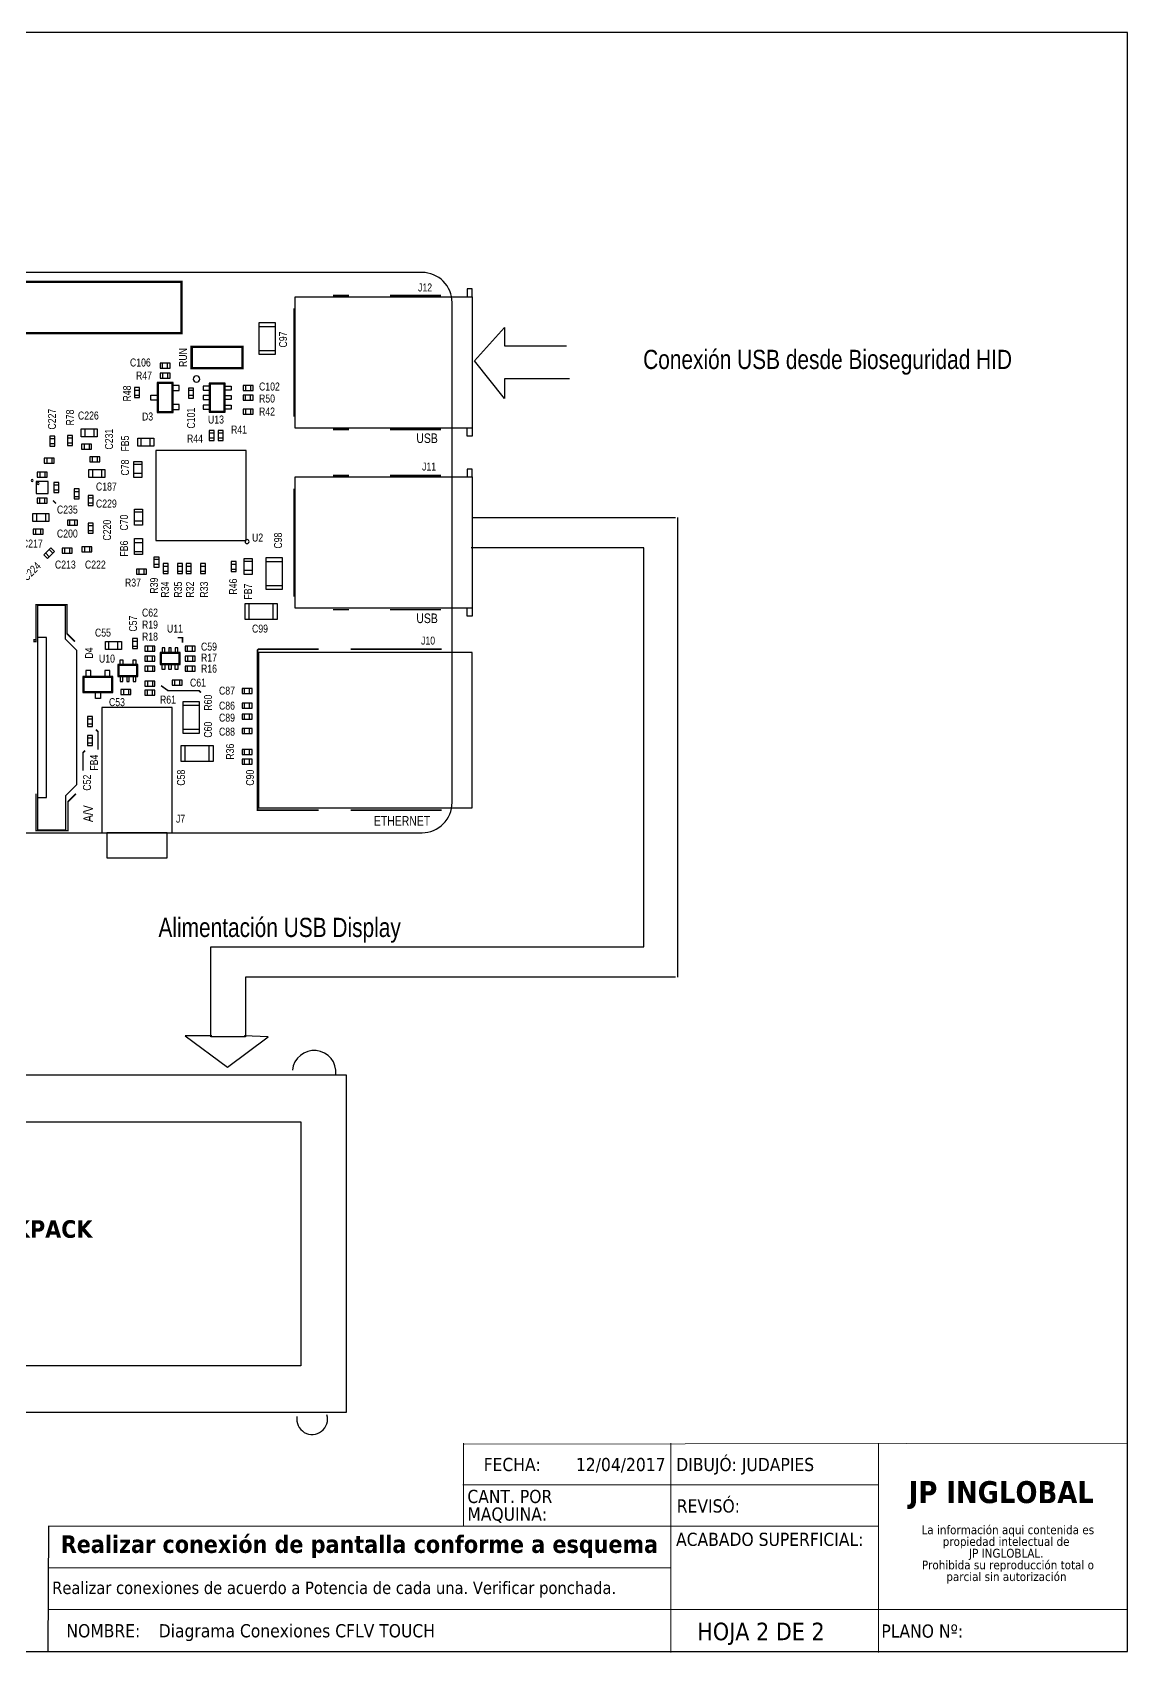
# Model space of a CAD drawing. Header units: inches. Extents: x 15 to 148, y 10 to 111.
# Drawn here: x 136.71 to 147.66, y 94.56 to 110.76 of the extents above; entities that cross this region are included whole.
import ezdxf
from ezdxf.enums import TextEntityAlignment as Align

# ---------------------------------------------------------------- set-up
doc = ezdxf.new("R2010")
doc.units = ezdxf.units.IN
doc.header["$MEASUREMENT"] = 0
doc.linetypes.add('CENTERX2', pattern=[20.32, 12.7, -2.54, 2.54, -2.54])
for name, color, linetype in [('BLK_12AWG', 7, 'Continuous'), ('BOARD_OUTLINE', 93, 'Continuous'), ('CONTORNO', 179, 'Continuous'), ('PARTS_TOP', 250, 'Continuous'), ('SILK_TOP', 250, 'Continuous')]:
    doc.layers.add(name, color=color, linetype=linetype)
doc.styles.add('SLDTEXTSTYLE0', font='tahoma.ttf')
doc.styles.add('SLDTEXTSTYLE1', font='')
doc.styles.get('SLDTEXTSTYLE1').set_extended_font_data('Tahoma', bold=True)

# ---------------------------------------------------------------- blocks, each defined once
blk = doc.blocks.new('SW_NOTE_2')
at = {"layer": 'CONTORNO', "color": 0, "char_height": 1.0583, "attachment_point": 2, "style": 'SLDTEXTSTYLE0'}
for s, insert in [('La información aqui contenida es ', (10.29, 1.34)), ('propiedad intelectual de', (10.08, -0.07)), ('JP INGLOBLAL.', (10.1, -1.48)), ('Prohibida su reproducción total o ', (10.3, -2.89)), ('parcial sin autorización', (10.12, -4.3))]:
    blk.add_mtext(s, dxfattribs=dict(at, insert=insert))
blk = doc.blocks.new('SW_NOTE_4')
at = {"color": 0, "linetype": 'Continuous', "lineweight": 0, "char_height": 1.587, "attachment_point": 1, "style": 'SLDTEXTSTYLE0'}
for s, insert in [('CANT. POR ', (0, 2.02)), ('MAQUINA:', (0, -0.1))]:
    blk.add_mtext(s, dxfattribs=dict(at, insert=insert))

msp = doc.modelspace()

# ---------------------------------------------------------------- linework, layer by layer
at = {"color": 7, "linetype": 'Continuous'}
for p, q in [((147.66, 110.759), (126.91, 110.759)), ((147.66, 94.574), (147.66, 110.759)), ((126.91, 94.574), (147.66, 94.574))]:
    msp.add_line(p, q, dxfattribs=at)
at = {"color": 7, "linetype": 'CENTERX2', "lineweight": 0}
for p in [(147.66, 97.991), (136.867, 94.574)]:
    msp.add_line(p, (147.66, 94.574), dxfattribs=at)
at = {"color": 7, "linetype": 'Continuous', "lineweight": 0}
for p, q in [((141.02, 96.655), (141.02, 95.825)), ((147.66, 96.655), (141.029, 96.646)), ((143.095, 96.655), (143.095, 94.563)), ((145.17, 96.655), (145.17, 94.565)), ((145.17, 96.24), (141.016, 96.239)), ((145.17, 95.825), (136.87, 95.825)), ((143.095, 95.41), (136.87, 95.41)), ((147.66, 94.995), (136.87, 94.995))]:
    msp.add_line(p, q, dxfattribs=at)
at = {"color": 7, "linetype": 'Continuous', "lineweight": 30}
msp.add_line((136.872, 95.821), (136.867, 94.574), dxfattribs=at)
at = {"layer": 'BLK_12AWG'}
for p, q in [((141.131, 107.477), (141.432, 107.809)), ((141.432, 107.809), (141.432, 107.627)), ((141.432, 107.627), (142.05, 107.627)), ((141.432, 107.099), (141.131, 107.477)), ((142.08, 107.295), (141.432, 107.295)), ((141.432, 107.295), (141.432, 107.099)), ((141.107, 105.909), (143.142, 105.909)), ((143.16, 105.909), (143.16, 101.314)), ((142.823, 105.606), (141.099, 105.606)), ((142.823, 101.619), (142.823, 105.606)), ((138.496, 101.475), (138.496, 101.619)), ((138.496, 101.619), (142.823, 101.619)), ((138.496, 100.717), (138.496, 101.475)), ((143.142, 101.314), (138.841, 101.314)), ((138.841, 101.314), (138.841, 100.717)), ((138.506, 100.728), (138.238, 100.728)), ((138.238, 100.728), (138.663, 100.414)), ((138.841, 100.717), (138.496, 100.717)), ((138.663, 100.414), (139.07, 100.719)), ((139.07, 100.719), (138.829, 100.728))]:
    msp.add_line(p, q, dxfattribs=at)
for points in [[(132.18, 100.337), (139.847, 100.337), (139.847, 96.963), (132.18, 96.963)], [(132.624, 99.868), (139.395, 99.868), (139.395, 97.431), (132.624, 97.431)]]:
    msp.add_lwpolyline(points, close=True, dxfattribs=at)
for centre, radius, start, end in [((139.528, 100.364), 0.218, 354.2952, 174.2952), ((139.508, 96.897), 0.154, 170.8694, 16.278)]:
    msp.add_arc(centre, radius, start, end, dxfattribs=at)
at = {"layer": 'BOARD_OUTLINE'}
msp.add_lwpolyline([(132.707, 102.759), (140.607, 102.759, 0.414214), (140.907, 103.059), (140.907, 108.059, 0.414214), (140.607, 108.359), (132.707, 108.359, 0.414214), (132.407, 108.059), (132.407, 103.059, 0.414214)], format="xyb", close=True, dxfattribs=at)
at = {"layer": 'PARTS_TOP'}
for points in [[(133.117, 107.759), (138.197, 107.759), (138.197, 108.259), (133.117, 108.259), (133.117, 107.759)], [(141.107, 108.116), (141.107, 108.194), (141.057, 108.194), (141.057, 108.116)], [(141.107, 106.802), (139.337, 106.802), (139.337, 108.116), (141.107, 108.116), (141.107, 106.724), (141.057, 106.724), (141.057, 106.802)], [(138.977, 107.539), (138.977, 107.859), (139.137, 107.859), (139.137, 107.539), (138.977, 107.539)], [(138.977, 107.819), (139.137, 107.819)], [(138.307, 107.409), (138.807, 107.409), (138.807, 107.609), (138.307, 107.609), (138.307, 107.409)], [(138.977, 107.579), (139.137, 107.579)], [(138.087, 107.404), (138.087, 107.454), (137.987, 107.454), (137.987, 107.404), (138.087, 107.404)], [(138.012, 107.404), (138.012, 107.454)], [(138.062, 107.404), (138.062, 107.454)], [(138.117, 106.959), (138.117, 107.259), (137.957, 107.259), (137.957, 106.959), (138.117, 106.959)], [(138.107, 106.969), (138.107, 107.249), (137.967, 107.249), (137.967, 106.969), (138.107, 106.969)], [(138.087, 107.304), (138.087, 107.354), (137.987, 107.354), (137.987, 107.304), (138.087, 107.304)], [(138.012, 107.354), (138.012, 107.304)], [(138.062, 107.354), (138.062, 107.304)], [(138.117, 107.179), (138.177, 107.179), (138.177, 107.229), (138.117, 107.229)], [(138.477, 107.224), (138.417, 107.224), (138.417, 107.184), (138.477, 107.184)], [(138.477, 107.254), (138.477, 106.964), (138.637, 106.964), (138.637, 107.254), (138.477, 107.254)], [(138.487, 107.244), (138.487, 106.974), (138.627, 106.974), (138.627, 107.244), (138.487, 107.244)], [(138.637, 107.224), (138.697, 107.224), (138.697, 107.184), (138.637, 107.184)], [(138.817, 107.229), (138.817, 107.179), (138.917, 107.179), (138.917, 107.229), (138.817, 107.229)], [(138.842, 107.229), (138.842, 107.179)], [(138.892, 107.229), (138.892, 107.179)], [(137.782, 107.209), (137.732, 107.209), (137.732, 107.109), (137.782, 107.109), (137.782, 107.209)], [(137.732, 107.184), (137.782, 107.184)], [(137.732, 107.134), (137.782, 107.134)], [(137.957, 107.084), (137.897, 107.084), (137.897, 107.134), (137.957, 107.134)], [(138.322, 107.204), (138.272, 107.204), (138.272, 107.104), (138.322, 107.104), (138.322, 107.204)], [(138.322, 107.179), (138.272, 107.179)], [(138.322, 107.129), (138.272, 107.129)], [(138.477, 107.129), (138.417, 107.129), (138.417, 107.089), (138.477, 107.089)], [(138.637, 107.129), (138.697, 107.129), (138.697, 107.089), (138.637, 107.089)], [(138.817, 107.134), (138.817, 107.084), (138.917, 107.084), (138.917, 107.134), (138.817, 107.134)], [(138.842, 107.084), (138.842, 107.134)], [(138.892, 107.084), (138.892, 107.134)], [(138.117, 106.989), (138.177, 106.989), (138.177, 107.039), (138.117, 107.039)], [(138.477, 107.034), (138.417, 107.034), (138.417, 106.994), (138.477, 106.994)], [(138.637, 107.034), (138.697, 107.034), (138.697, 106.994), (138.637, 106.994)], [(138.917, 106.944), (138.917, 106.994), (138.817, 106.994), (138.817, 106.944), (138.917, 106.944)], [(138.842, 106.994), (138.842, 106.944)], [(138.892, 106.994), (138.892, 106.944)], [(137.199, 106.796), (137.359, 106.796), (137.359, 106.716), (137.199, 106.716), (137.199, 106.796)], [(137.239, 106.716), (137.239, 106.796)], [(137.329, 106.716), (137.329, 106.796)], [(138.477, 106.679), (138.527, 106.679), (138.527, 106.779), (138.477, 106.779), (138.477, 106.679)], [(138.527, 106.754), (138.477, 106.754)], [(138.567, 106.679), (138.617, 106.679), (138.617, 106.779), (138.567, 106.779), (138.567, 106.679)], [(138.617, 106.754), (138.567, 106.754)], [(136.937, 106.722), (136.887, 106.722), (136.887, 106.622), (136.937, 106.622), (136.937, 106.722)], [(136.937, 106.697), (136.887, 106.697)], [(136.937, 106.647), (136.887, 106.647)], [(137.062, 106.629), (137.112, 106.629), (137.112, 106.729), (137.062, 106.729), (137.062, 106.629)], [(137.112, 106.704), (137.062, 106.704)], [(137.112, 106.654), (137.062, 106.654)], [(137.203, 106.642), (137.203, 106.592), (137.303, 106.592), (137.303, 106.642), (137.203, 106.642)], [(137.228, 106.642), (137.228, 106.592)], [(137.278, 106.642), (137.278, 106.592)], [(137.927, 106.624), (137.767, 106.624), (137.767, 106.704), (137.927, 106.704), (137.927, 106.624)], [(137.797, 106.704), (137.797, 106.624)], [(137.887, 106.704), (137.887, 106.624)], [(138.847, 106.579), (137.947, 106.579), (137.947, 105.679), (138.847, 105.679), (138.847, 106.579)], [(138.527, 106.704), (138.477, 106.704)], [(138.617, 106.704), (138.567, 106.704)], [(136.829, 106.502), (136.829, 106.452), (136.929, 106.452), (136.929, 106.502), (136.829, 106.502)], [(136.854, 106.502), (136.854, 106.452)], [(136.904, 106.502), (136.904, 106.452)], [(137.284, 106.515), (137.284, 106.465), (137.384, 106.465), (137.384, 106.515), (137.284, 106.515)], [(137.309, 106.515), (137.309, 106.465)], [(137.359, 106.515), (137.359, 106.465)], [(137.727, 106.309), (137.727, 106.469), (137.807, 106.469), (137.807, 106.309), (137.727, 106.309)], [(137.807, 106.439), (137.727, 106.439)], [(136.75, 106.149), (136.87, 106.149), (136.87, 106.269), (136.75, 106.269), (136.75, 106.149)], [(136.76, 106.364), (136.76, 106.314), (136.86, 106.314), (136.86, 106.364), (136.76, 106.364)], [(136.785, 106.364), (136.785, 106.314)], [(136.835, 106.364), (136.835, 106.314)], [(136.975, 106.259), (136.925, 106.259), (136.925, 106.159), (136.975, 106.159), (136.975, 106.259)], [(137.277, 106.389), (137.437, 106.389), (137.437, 106.309), (137.277, 106.309), (137.277, 106.389)], [(137.317, 106.309), (137.317, 106.389)], [(137.407, 106.309), (137.407, 106.389)], [(137.807, 106.349), (137.727, 106.349)], [(141.107, 105.002), (139.337, 105.002), (139.337, 106.316), (141.107, 106.316), (141.107, 104.924), (141.057, 104.924), (141.057, 105.002)], [(141.107, 106.316), (141.107, 106.394), (141.057, 106.394), (141.057, 106.316)], [(136.86, 106.054), (136.86, 106.104), (136.76, 106.104), (136.76, 106.054), (136.86, 106.054)], [(136.785, 106.054), (136.785, 106.104)], [(136.835, 106.054), (136.835, 106.104)], [(136.975, 106.234), (136.925, 106.234)], [(136.975, 106.184), (136.925, 106.184)], [(137.13, 106.095), (137.18, 106.095), (137.18, 106.195), (137.13, 106.195), (137.13, 106.095)], [(137.13, 106.17), (137.18, 106.17)], [(137.13, 106.12), (137.18, 106.12)], [(137.27, 106.03), (137.32, 106.03), (137.32, 106.13), (137.27, 106.13), (137.27, 106.03)], [(137.27, 106.105), (137.32, 106.105)], [(136.715, 105.951), (136.875, 105.951), (136.875, 105.871), (136.715, 105.871), (136.715, 105.951)], [(136.755, 105.871), (136.755, 105.951)], [(136.845, 105.871), (136.845, 105.951)], [(137.27, 106.055), (137.32, 106.055)], [(137.732, 105.834), (137.732, 105.994), (137.812, 105.994), (137.812, 105.834), (137.732, 105.834)], [(137.812, 105.964), (137.732, 105.964)], [(136.719, 105.793), (136.719, 105.743), (136.819, 105.743), (136.819, 105.793), (136.719, 105.793)], [(136.744, 105.793), (136.744, 105.743)], [(136.794, 105.793), (136.794, 105.743)], [(137.162, 105.834), (137.162, 105.884), (137.062, 105.884), (137.062, 105.834), (137.162, 105.834)], [(137.087, 105.834), (137.087, 105.884)], [(137.137, 105.834), (137.137, 105.884)], [(137.27, 105.754), (137.32, 105.754), (137.32, 105.854), (137.27, 105.854), (137.27, 105.754)], [(137.27, 105.829), (137.32, 105.829)], [(137.27, 105.779), (137.32, 105.779)], [(137.812, 105.874), (137.732, 105.874)], [(136.932, 105.571), (136.897, 105.607), (136.826, 105.536), (136.861, 105.501), (136.932, 105.571)], [(137.008, 105.602), (137.008, 105.552), (137.108, 105.552), (137.108, 105.602), (137.008, 105.602)], [(137.033, 105.602), (137.033, 105.552)], [(137.083, 105.602), (137.083, 105.552)], [(137.206, 105.615), (137.206, 105.565), (137.306, 105.565), (137.306, 105.615), (137.206, 105.615)], [(137.231, 105.615), (137.231, 105.565)], [(137.281, 105.615), (137.281, 105.565)], [(137.812, 105.699), (137.812, 105.539), (137.732, 105.539), (137.732, 105.699), (137.812, 105.699)], [(137.732, 105.659), (137.812, 105.659)], [(136.879, 105.518), (136.844, 105.554)], [(136.914, 105.554), (136.879, 105.589)], [(137.732, 105.569), (137.812, 105.569)], [(137.927, 105.414), (137.977, 105.414), (137.977, 105.514), (137.927, 105.514), (137.927, 105.414)], [(137.977, 105.489), (137.927, 105.489)], [(137.977, 105.439), (137.927, 105.439)], [(138.067, 105.449), (138.017, 105.449), (138.017, 105.349), (138.067, 105.349), (138.067, 105.449)], [(138.212, 105.449), (138.162, 105.449), (138.162, 105.349), (138.212, 105.349), (138.212, 105.449)], [(138.297, 105.449), (138.247, 105.449), (138.247, 105.349), (138.297, 105.349), (138.297, 105.449)], [(138.442, 105.449), (138.392, 105.449), (138.392, 105.349), (138.442, 105.349), (138.442, 105.449)], [(138.747, 105.469), (138.697, 105.469), (138.697, 105.369), (138.747, 105.369), (138.747, 105.469)], [(138.697, 105.444), (138.747, 105.444)], [(138.827, 105.339), (138.827, 105.499), (138.907, 105.499), (138.907, 105.339), (138.827, 105.339)], [(138.907, 105.469), (138.827, 105.469)], [(139.047, 105.189), (139.047, 105.509), (139.207, 105.509), (139.207, 105.189), (139.047, 105.189)], [(139.047, 105.469), (139.207, 105.469)], [(137.852, 105.344), (137.852, 105.394), (137.752, 105.394), (137.752, 105.344), (137.852, 105.344)], [(137.777, 105.394), (137.777, 105.344)], [(137.827, 105.394), (137.827, 105.344)], [(138.017, 105.424), (138.067, 105.424)], [(138.017, 105.374), (138.067, 105.374)], [(138.162, 105.424), (138.212, 105.424)], [(138.162, 105.374), (138.212, 105.374)], [(138.247, 105.424), (138.297, 105.424)], [(138.247, 105.374), (138.297, 105.374)], [(138.392, 105.424), (138.442, 105.424)], [(138.392, 105.374), (138.442, 105.374)], [(138.697, 105.394), (138.747, 105.394)], [(138.907, 105.379), (138.827, 105.379)], [(139.047, 105.229), (139.207, 105.229)], [(136.762, 102.789), (137.047, 102.789), (137.047, 103.129), (137.157, 103.239), (137.157, 104.579), (137.042, 104.694), (137.042, 105.029), (136.762, 105.029), (136.762, 102.789)], [(139.157, 104.889), (138.837, 104.889), (138.837, 105.049), (139.157, 105.049), (139.157, 104.889)], [(138.877, 104.889), (138.877, 105.049)], [(139.117, 104.889), (139.117, 105.049)], [(136.762, 103.109), (136.852, 103.109), (136.852, 104.709), (136.762, 104.709)], [(137.602, 104.589), (137.442, 104.589), (137.442, 104.669), (137.602, 104.669), (137.602, 104.589)], [(137.472, 104.669), (137.472, 104.589)], [(137.562, 104.669), (137.562, 104.589)], [(137.712, 104.599), (137.762, 104.599), (137.762, 104.699), (137.712, 104.699), (137.712, 104.599)], [(137.712, 104.674), (137.762, 104.674)], [(137.59, 104.439), (137.59, 104.486), (137.615, 104.486)], [(137.615, 104.486), (137.615, 104.439)], [(137.712, 104.624), (137.762, 104.624)], [(137.72, 104.439), (137.72, 104.486), (137.745, 104.486)], [(137.745, 104.486), (137.745, 104.439)], [(137.837, 104.624), (137.837, 104.574), (137.937, 104.574), (137.937, 104.624), (137.837, 104.624)], [(137.837, 104.524), (137.837, 104.474), (137.937, 104.474), (137.937, 104.524), (137.837, 104.524)], [(137.862, 104.624), (137.862, 104.574)], [(137.862, 104.474), (137.862, 104.524)], [(137.912, 104.624), (137.912, 104.574)], [(137.912, 104.474), (137.912, 104.524)], [(138.187, 104.559), (137.987, 104.559), (137.987, 104.439), (138.187, 104.439), (138.187, 104.559)], [(138.177, 104.549), (137.997, 104.549), (137.997, 104.449), (138.177, 104.449), (138.177, 104.549)], [(138.035, 104.559), (138.035, 104.606), (138.01, 104.606), (138.01, 104.559)], [(138.1, 104.559), (138.1, 104.606), (138.075, 104.606), (138.075, 104.559)], [(138.165, 104.559), (138.165, 104.606), (138.14, 104.606), (138.14, 104.559)], [(138.337, 104.574), (138.337, 104.624), (138.237, 104.624), (138.237, 104.574), (138.337, 104.574)], [(138.337, 104.474), (138.337, 104.524), (138.237, 104.524), (138.237, 104.474), (138.337, 104.474)], [(138.262, 104.574), (138.262, 104.624)], [(138.262, 104.524), (138.262, 104.474)], [(138.312, 104.574), (138.312, 104.624)], [(138.312, 104.524), (138.312, 104.474)], [(141.107, 103.008), (141.107, 104.559), (138.972, 104.559), (138.972, 103.008), (141.107, 103.008)], [(137.517, 104.319), (137.217, 104.319), (137.217, 104.159), (137.517, 104.159), (137.517, 104.319)], [(137.507, 104.309), (137.227, 104.309), (137.227, 104.169), (137.507, 104.169), (137.507, 104.309)], [(137.297, 104.319), (137.297, 104.379), (137.247, 104.379), (137.247, 104.319)], [(137.487, 104.319), (137.487, 104.379), (137.437, 104.379), (137.437, 104.319)], [(137.567, 104.319), (137.767, 104.319), (137.767, 104.439), (137.567, 104.439), (137.567, 104.319)], [(137.577, 104.329), (137.757, 104.329), (137.757, 104.429), (137.577, 104.429), (137.577, 104.329)], [(137.59, 104.319), (137.59, 104.271), (137.615, 104.271), (137.615, 104.319)], [(137.655, 104.319), (137.655, 104.271), (137.68, 104.271), (137.68, 104.319)], [(137.72, 104.319), (137.72, 104.271), (137.745, 104.271), (137.745, 104.319)], [(137.937, 104.374), (137.937, 104.424), (137.837, 104.424), (137.837, 104.374), (137.937, 104.374)], [(137.862, 104.424), (137.862, 104.374)], [(137.912, 104.424), (137.912, 104.374)], [(138.035, 104.439), (138.035, 104.391), (138.01, 104.391)], [(138.01, 104.391), (138.01, 104.439)], [(138.1, 104.439), (138.1, 104.391), (138.075, 104.391)], [(138.075, 104.391), (138.075, 104.439)], [(138.14, 104.391), (138.14, 104.439)], [(138.165, 104.439), (138.165, 104.391), (138.14, 104.391)], [(138.237, 104.424), (138.237, 104.374), (138.337, 104.374), (138.337, 104.424), (138.237, 104.424)], [(138.262, 104.374), (138.262, 104.424)], [(138.312, 104.374), (138.312, 104.424)], [(137.392, 104.159), (137.392, 104.099), (137.342, 104.099), (137.342, 104.159)], [(137.597, 104.189), (137.597, 104.139), (137.697, 104.139), (137.697, 104.189), (137.597, 104.189)], [(137.622, 104.189), (137.622, 104.139)], [(137.672, 104.189), (137.672, 104.139)], [(137.937, 104.224), (137.937, 104.274), (137.837, 104.274), (137.837, 104.224), (137.937, 104.224)], [(137.837, 104.184), (137.837, 104.134), (137.937, 104.134), (137.937, 104.184), (137.837, 104.184)], [(137.862, 104.274), (137.862, 104.224)], [(137.862, 104.134), (137.862, 104.184)], [(137.912, 104.274), (137.912, 104.224)], [(137.912, 104.134), (137.912, 104.184)], [(138.107, 104.284), (138.107, 104.234), (138.207, 104.234), (138.207, 104.284), (138.107, 104.284)], [(138.132, 104.284), (138.132, 104.234)], [(138.182, 104.284), (138.182, 104.234)], [(138.907, 104.149), (138.907, 104.199), (138.807, 104.199), (138.807, 104.149), (138.907, 104.149)], [(138.832, 104.149), (138.832, 104.199)], [(138.882, 104.149), (138.882, 104.199)], [(137.407, 102.759), (138.107, 102.759), (138.107, 104.009), (137.407, 104.009), (137.407, 102.759)], [(138.377, 104.069), (138.377, 103.749), (138.217, 103.749), (138.217, 104.069), (138.377, 104.069)], [(138.377, 104.029), (138.217, 104.029)], [(138.907, 104.004), (138.907, 104.054), (138.807, 104.054), (138.807, 104.004), (138.907, 104.004)], [(138.832, 104.004), (138.832, 104.054)], [(138.882, 104.004), (138.882, 104.054)], [(137.312, 103.919), (137.262, 103.919), (137.262, 103.819), (137.312, 103.819), (137.312, 103.919)], [(137.312, 103.894), (137.262, 103.894)], [(137.312, 103.844), (137.262, 103.844)], [(138.907, 103.894), (138.907, 103.944), (138.807, 103.944), (138.807, 103.894), (138.907, 103.894)], [(138.832, 103.894), (138.832, 103.944)], [(138.882, 103.894), (138.882, 103.944)], [(137.312, 103.729), (137.262, 103.729), (137.262, 103.629), (137.312, 103.629), (137.312, 103.729)], [(137.312, 103.704), (137.262, 103.704)], [(138.377, 103.789), (138.217, 103.789)], [(138.907, 103.749), (138.907, 103.799), (138.807, 103.799), (138.807, 103.749), (138.907, 103.749)], [(138.832, 103.749), (138.832, 103.799)], [(138.882, 103.749), (138.882, 103.799)], [(137.312, 103.654), (137.262, 103.654)], [(138.517, 103.469), (138.197, 103.469), (138.197, 103.629), (138.517, 103.629), (138.517, 103.469)], [(138.237, 103.469), (138.237, 103.629)], [(138.477, 103.469), (138.477, 103.629)], [(138.807, 103.589), (138.807, 103.539), (138.907, 103.539), (138.907, 103.589), (138.807, 103.589)], [(138.907, 103.444), (138.907, 103.494), (138.807, 103.494), (138.807, 103.444), (138.907, 103.444)], [(138.832, 103.539), (138.832, 103.589)], [(138.832, 103.444), (138.832, 103.494)], [(138.882, 103.539), (138.882, 103.589)], [(138.882, 103.444), (138.882, 103.494)], [(137.457, 102.509), (138.057, 102.509), (138.057, 102.759), (137.457, 102.759), (137.457, 102.509)]]:
    msp.add_lwpolyline(points, dxfattribs=at)
msp.add_lwpolyline([(136.78, 106.249, 1), (136.76, 106.249, 1), (136.78, 106.249)], format="xyb", dxfattribs=at)
at = {"layer": 'SILK_TOP', "const_width": 0.015}
for points in [[(133.107, 108.269), (133.107, 107.799), (133.157, 107.749), (138.207, 107.749), (138.207, 108.269), (133.107, 108.269)], [(139.877, 108.129), (139.717, 108.129)], [(140.797, 108.129), (140.287, 108.129)], [(139.327, 106.919), (139.327, 107.999)], [(138.297, 107.619), (138.817, 107.619), (138.817, 107.399), (138.297, 107.399), (138.297, 107.619)], [(139.877, 106.789), (139.717, 106.789)], [(140.797, 106.789), (140.287, 106.789)], [(139.877, 106.329), (139.717, 106.329)], [(140.797, 106.329), (140.287, 106.329)], [(136.917, 106.079), (136.947, 106.049)], [(139.327, 105.119), (139.327, 106.199)], [(137.137, 104.669), (137.057, 104.749), (137.057, 105.039), (136.747, 105.039), (136.747, 104.669), (136.727, 104.669), (136.727, 104.689), (136.747, 104.689)], [(139.877, 104.989), (139.717, 104.989)], [(140.797, 104.989), (140.287, 104.989)], [(138.212, 104.659), (138.212, 104.709), (138.162, 104.709)], [(139.572, 102.984), (138.962, 102.984), (138.962, 104.584), (138.972, 104.594), (139.572, 104.594)], [(139.892, 104.594), (140.802, 104.594)], [(137.997, 104.229), (138.067, 104.179), (138.377, 104.179), (138.397, 104.159)], [(137.367, 103.589), (137.367, 103.769), (137.347, 103.789)], [(137.217, 103.379), (137.217, 103.559), (137.237, 103.579)], [(136.747, 103.149), (136.747, 102.779), (137.067, 102.779), (137.067, 103.069), (137.147, 103.149)], [(139.892, 102.984), (140.802, 102.984)]]:
    msp.add_lwpolyline(points, dxfattribs=at)
at = {"layer": 'SILK_TOP'}
for points in [[(138.384, 107.294, 1), (138.32, 107.294, 1)], [(136.72, 106.279, 1), (136.7, 106.279, 1)], [(138.877, 105.669, 1), (138.837, 105.669, 1)]]:
    msp.add_lwpolyline(points, format="xyb", close=True, dxfattribs=at)

# ---------------------------------------------------------------- block references
at = {"color": 7, "linetype": 'Continuous', "lineweight": 0, "xscale": 0.083, "yscale": 0.083, "zscale": 0.083}
msp.add_blockref('SW_NOTE_4', (141.06, 96.022), dxfattribs=at)
at = {"layer": 'CONTORNO', "color": 7, "xscale": 0.083, "yscale": 0.083, "zscale": 0.083}
msp.add_blockref('SW_NOTE_2', (145.609, 95.723), dxfattribs=at)

# ---------------------------------------------------------------- texts
at = {"color": 7, "linetype": 'Continuous', "lineweight": 0, "attachment_point": 1, "style": 'SLDTEXTSTYLE0'}
for s, insert, char_height in [('\\pi-0.39529,l0.52705,t1.0541;FECHA:^I12/04/2017', (141.091, 96.509), 0.13176), ('REVISÓ:', (143.153, 96.095), 0.1318), ('Realizar conexiones de acuerdo a Potencia de cada una. Verificar ponchada.', (136.909, 95.273), 0.1245), ('\\pi-0.39529,l0.52705,t1.0541;NOMBRE:^IDiagrama Conexiones CFLV TOUCH', (136.92, 94.847), 0.13176), ('HOJA 2 DE 2', (143.358, 94.862), 0.17568), ('PLANO Nº:', (145.199, 94.844), 0.1318)]:
    msp.add_mtext(s, dxfattribs=dict(at, insert=insert, char_height=char_height))
at = {"layer": 'CONTORNO', "color": 7}
for s, insert, char_height, attachment_point, style in [('HDMI 5" DISPLAY BACKPACK', (135.639, 98.885), 0.17568, 2, 'SLDTEXTSTYLE1'), ('DIBUJÓ: JUDAPIES', (143.148, 96.509), 0.13176, 1, 'SLDTEXTSTYLE0'), ('Realizar conexión de pantalla conforme a esquema', (139.981, 95.735), 0.17568, 2, 'SLDTEXTSTYLE1'), ('ACABADO SUPERFICIAL:', (143.146, 95.761), 0.13176, 1, 'SLDTEXTSTYLE0')]:
    msp.add_mtext(s, dxfattribs=dict(at, insert=insert, char_height=char_height, attachment_point=attachment_point, style=style))
at = {"layer": 'CONTORNO', "insert": (145.472, 96.277), "char_height": 0.2196, "attachment_point": 1, "style": 'SLDTEXTSTYLE1'}
msp.add_mtext('JP INGLOBAL', dxfattribs=at)
at = {"layer": 'SILK_TOP', "width": 0.8125}
for s, p in [('J12', (140.567, 108.169)), ('C106', (137.687, 107.419)), ('R47', (137.747, 107.289)), ('C102', (138.977, 107.179)), ('R50', (138.977, 107.059)), ('C226', (137.167, 106.889)), ('D3', (137.807, 106.879)), ('U13', (138.467, 106.849)), ('R42', (138.977, 106.929)), ('R44', (138.257, 106.659)), ('R41', (138.697, 106.749)), ('J11', (140.607, 106.379)), ('C187', (137.347, 106.179)), ('C229', (137.347, 106.009)), ('C235', (136.957, 105.949)), ('C200', (136.957, 105.709)), ('C217', (136.607, 105.609)), ('U2', (138.907, 105.669)), ('C213', (136.937, 105.399)), ('C222', (137.237, 105.399)), ('R37', (137.637, 105.219)), ('C62', (137.807, 104.919)), ('C55', (137.337, 104.719)), ('R19', (137.807, 104.799)), ('U11', (138.057, 104.759)), ('C99', (138.907, 104.759)), ('R18', (137.807, 104.679)), ('C59', (138.397, 104.579)), ('J10', (140.597, 104.639)), ('U10', (137.377, 104.459)), ('R17', (138.397, 104.469)), ('R16', (138.397, 104.359)), ('C61', (138.287, 104.219)), ('C87', (138.577, 104.139)), ('C53', (137.477, 104.024)), ('R61', (137.987, 104.049)), ('C86', (138.577, 103.989)), ('C89', (138.577, 103.869)), ('C88', (138.577, 103.729)), ('J7', (138.147, 102.859))]:
    msp.add_text(s, height=0.08, dxfattribs=at).set_placement(p)
for s, rotation, p in [('C97', 90, (139.257, 107.609)), ('R48', 90, (137.697, 107.069)), ('C227', 90, (136.947, 106.789)), ('R78', 90, (137.127, 106.829)), ('C101', 90, (138.337, 106.799)), ('C231', 90, (137.517, 106.589)), ('FB5', 90, (137.677, 106.569)), ('C78', 90, (137.677, 106.329)), ('C70', 90, (137.667, 105.779)), ('C220', 90, (137.497, 105.679)), ('FB6', 90, (137.667, 105.519)), ('C98', 90, (139.207, 105.599)), ('C224', 45, (136.657, 105.269)), ('R39', 90, (137.967, 105.149)), ('R46', 90, (138.757, 105.139)), ('R34', 90, (138.077, 105.109)), ('R35', 90, (138.207, 105.109)), ('R32', 90, (138.327, 105.109)), ('R33', 90, (138.467, 105.109)), ('FB7', 90, (138.907, 105.089)), ('C57', 90, (137.757, 104.769)), ('D4', 90, (137.317, 104.499)), ('R60', 90, (138.507, 103.979)), ('C60', 90, (138.507, 103.709)), ('FB4', 90, (137.367, 103.379)), ('R36', 90, (138.727, 103.489)), ('C52', 90, (137.297, 103.179)), ('C58', 90, (138.237, 103.229)), ('C90', 90, (138.927, 103.229))]:
    msp.add_text(s, height=0.08, rotation=rotation, dxfattribs=at).set_placement(p)
for s, height, p in [('RUN', 0.08, (138.257, 107.509)), ('A/V', 0.096, (137.317, 102.949))]:
    msp.add_text(s, height=height, rotation=90, dxfattribs=at).set_placement(p, align=Align.CENTER)
for s, height, p in [('Conexión USB desde Bioseguridad HID', 0.192, (144.661, 107.394)), ('USB', 0.096, (140.657, 106.654)), ('USB', 0.096, (140.657, 104.854)), ('ETHERNET', 0.096, (140.407, 102.829)), ('Alimentación USB Display', 0.192, (139.183, 101.716))]:
    msp.add_text(s, height=height, dxfattribs=at).set_placement(p, align=Align.CENTER)

doc.saveas('drawing.dxf')
